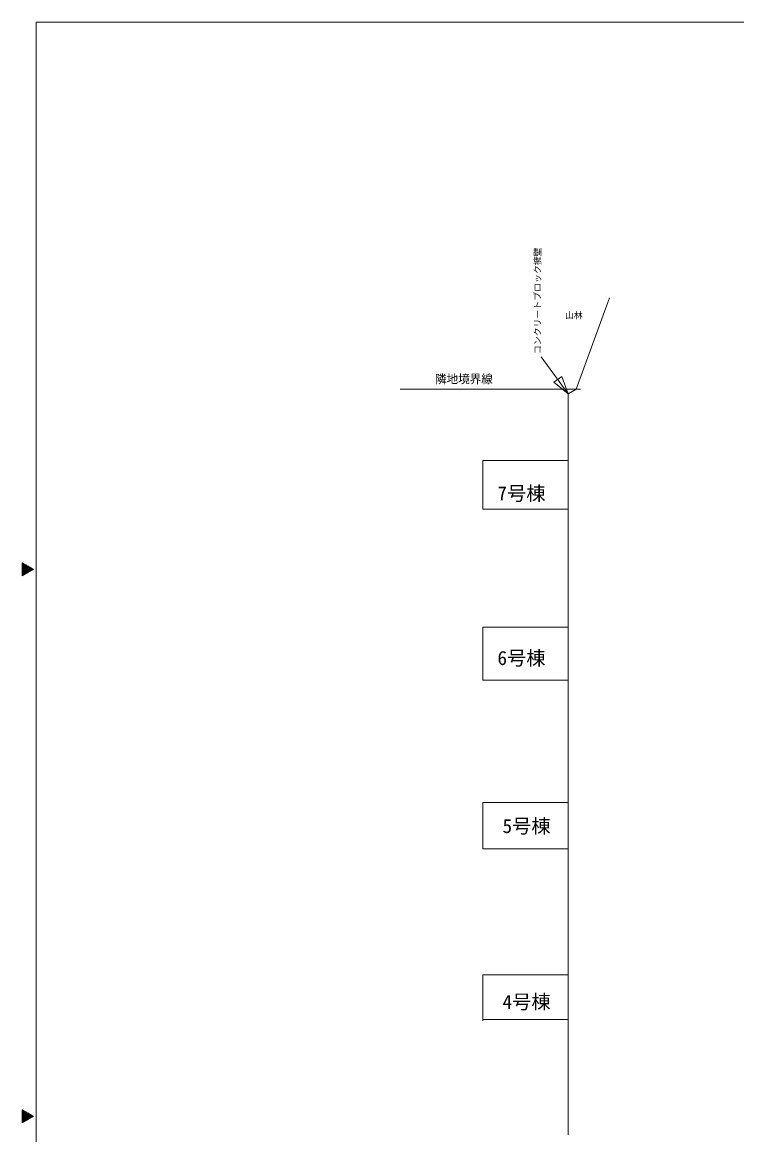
# Model space of a CAD drawing. Units: millimetres, scale not verified. Extents: x -309732 to 250332, y -218215 to 176215.
# Drawn here: x -309732 to -182651, y -24296 to 173715 of the extents above; entities that cross this region are included whole.
import ezdxf
from ezdxf.enums import TextEntityAlignment as Align

# ---------------------------------------------------------------- set-up
doc = ezdxf.new("R2010")
doc.units = ezdxf.units.MM
doc.header["$LTSCALE"] = 1000
for name, color, linetype, lineweight in [('0-1__0-0_', 5, 'Continuous', 9), ('0-4_一般', 7, 'Continuous', 9), ('0-5_寸法', 7, 'Continuous', 9)]:
    doc.layers.add(name, color=color, linetype=linetype, lineweight=lineweight)
doc.styles.add('ＭＳ ゴシック', font='')
doc.styles.get('ＭＳ ゴシック').set_extended_font_data('MS Gothic')

msp = doc.modelspace()

# ---------------------------------------------------------------- linework, layer by layer
at = {"layer": '0-1__0-0_'}
for p, q in [((247832, 173715), (-307232, 173715)), ((-307232, 173715), (-307232, -215715)), ((-309732, 77512), (-309732, 75203)), ((-307732, 76357), (-309732, 77512)), ((-308278, 76042), (-309732, 77495)), ((-308368, 75990), (-309732, 77354)), ((-308189, 76094), (-309438, 77342)), ((-308458, 75938), (-309732, 77212)), ((-308548, 75886), (-309732, 77071)), ((-308637, 75835), (-309732, 76929)), ((-308727, 75783), (-309732, 76788)), ((-308816, 75731), (-309732, 76646)), ((-308906, 75679), (-309732, 76505)), ((-308996, 75628), (-309732, 76364)), ((-307732, 76357), (-309732, 75203)), ((-309085, 75576), (-309732, 76222)), ((-309175, 75524), (-309732, 76081)), ((-309265, 75472), (-309732, 75939)), ((-309354, 75420), (-309732, 75798)), ((-309444, 75369), (-309732, 75656)), ((-309534, 75317), (-309732, 75515)), ((-309623, 75265), (-309732, 75374)), ((-308099, 76145), (-309103, 77149)), ((-308010, 76197), (-308769, 76956)), ((-307920, 76249), (-308434, 76763)), ((-307830, 76300), (-308099, 76570)), ((-307741, 76352), (-307765, 76376)), ((-309713, 75214), (-309732, 75232)), ((-309732, -19845), (-309732, -22155)), ((-307732, -21000), (-309732, -19845)), ((-308278, -21316), (-309732, -19862)), ((-308368, -21368), (-309732, -20004)), ((-308458, -21419), (-309732, -20145)), ((-308548, -21471), (-309732, -20287)), ((-308637, -21523), (-309732, -20428)), ((-308727, -21574), (-309732, -20570)), ((-308816, -21626), (-309732, -20711)), ((-308906, -21678), (-309732, -20852)), ((-308996, -21730), (-309732, -20994)), ((-307732, -21000), (-309732, -22155)), ((-309085, -21782), (-309732, -21135)), ((-309175, -21833), (-309732, -21277)), ((-309265, -21885), (-309732, -21418)), ((-309354, -21937), (-309732, -21560)), ((-309444, -21989), (-309732, -21701)), ((-308189, -21264), (-309438, -20015)), ((-308099, -21212), (-309103, -20208)), ((-308010, -21160), (-308769, -20401)), ((-307920, -21109), (-308434, -20594)), ((-307830, -21057), (-308099, -20788)), ((-307741, -21005), (-307765, -20981)), ((-309534, -22040), (-309732, -21842)), ((-309623, -22092), (-309732, -21984)), ((-309713, -22144), (-309732, -22125))]:
    msp.add_line(p, q, dxfattribs=at)
at = {"layer": '0-4_一般'}
for p, q in [((-211197, 108390), (-205266, 124673)), ((-217412, 114173), (-212612, 107573)), ((-210412, 108390), (-242512, 108390)), ((-212612, 107573), (-211197, 108390)), ((-212612, 107573), (-212612, -24313)), ((-212612, 95713), (-227812, 95713)), ((-227812, 95713), (-227812, 87023)), ((-212612, 87023), (-227812, 87023)), ((-212612, 66053), (-227812, 66053)), ((-227812, 66053), (-227812, 56620)), ((-212612, 56620), (-227812, 56620)), ((-212612, 34820), (-227812, 34820)), ((-227812, 34820), (-227812, 26580)), ((-212612, 26580), (-227812, 26580)), ((-212612, 4140), (-227812, 4140)), ((-227812, 4140), (-227812, -4027)), ((-212612, -3780), (-227812, -3780))]:
    msp.add_line(p, q, dxfattribs=at)
at = {"layer": '0-5_寸法'}
msp.add_lwpolyline([(-213790, 110642), (-212612, 107573), (-215167, 109642)], close=True, dxfattribs=at)

# ---------------------------------------------------------------- texts
at = {"layer": '0-4_一般', "style": 'ＭＳ ゴシック'}
msp.add_text('コンクリートブロック擁壁', height=1129, rotation=90, dxfattribs=at).set_placement((-217169, 114662), align=Align.BOTTOM_LEFT)
for s, height, p in [('山林', 1129, (-213200, 120649)), ('隣地境界線', 1505, (-236304, 109005)), ('7号棟', 2509, (-225212, 87855)), ('6号棟', 2509, (-225212, 58555)), ('5号棟', 2509, (-224312, 28655)), ('4号棟', 2509, (-224312, -2645))]:
    msp.add_text(s, height=height, dxfattribs=at).set_placement(p, align=Align.BOTTOM_LEFT)

doc.saveas('drawing.dxf')
